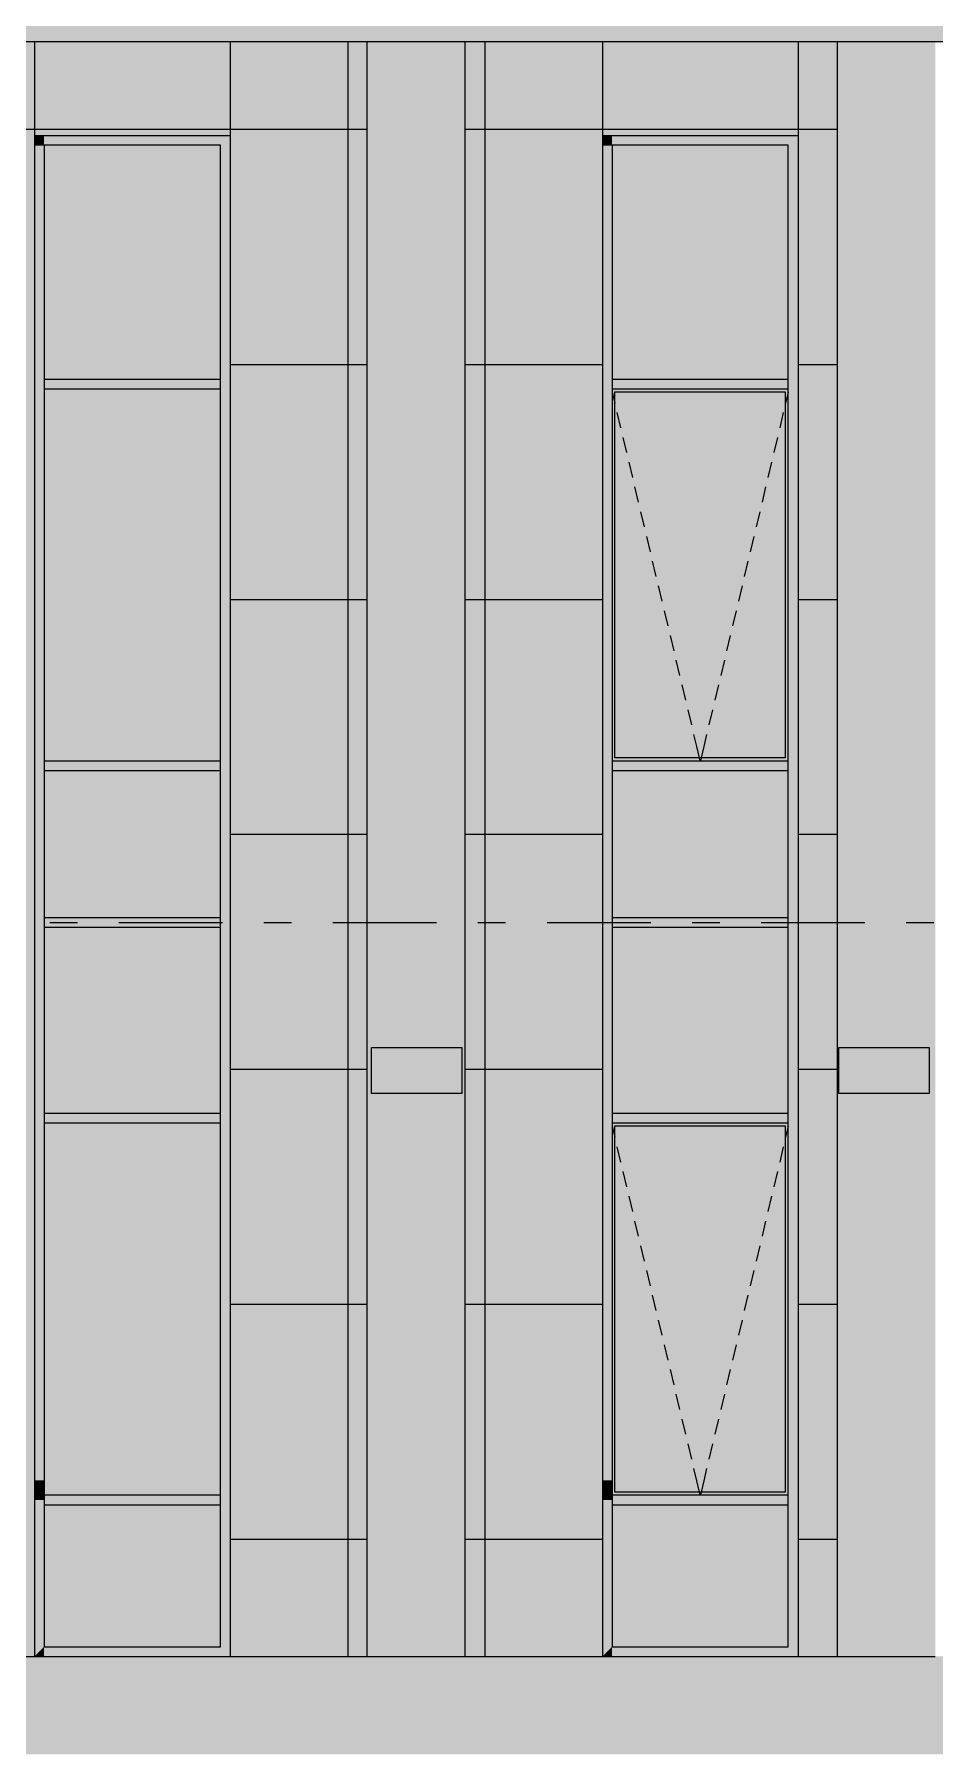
# Model space of a CAD drawing. Header units: millimetres. Extents: x 1499747 to 4230374, y -28481 to 441852.
# Drawn here: x 4033842 to 4038439, y 399932 to 408714 of the extents above; entities that cross this region are included whole.
import ezdxf

# ---------------------------------------------------------------- set-up
doc = ezdxf.new("R2010")
doc.units = ezdxf.units.MM
doc.header["$MEASUREMENT"] = 0
doc.layers.add('Чертеж и Рисунок', color=7, linetype='Continuous')

msp = doc.modelspace()

# ---------------------------------------------------------------- hatches: boundary and pattern name
at = {"layer": 'Чертеж и Рисунок', "linetype": 'Continuous', "lineweight": 0, "true_color": 0x2e2e2e}
for points in [[(4021241.97294, 409278.3857), (4021241.97294, 408678.46478), (4049941.96679, 408678.46478), (4049941.96679, 409264.08568), (4049943.16679, 409264.37568), (4049943.16679, 409278.3857)], [(4033891.94227, 408198.45405), (4033842.54219, 408198.45405), (4033842.54219, 408148.45397), (4033891.94227, 408148.45397)], [(4033891.94227, 408198.45405), (4033891.94227, 408148.45397), (4034791.94364, 408148.45397), (4034841.94372, 408198.45405)], [(4034841.94372, 407218.46255), (4034841.94372, 408198.45405), (4034791.94364, 408148.45397), (4034791.94364, 407218.46255)], [(4036791.9467, 408198.45405), (4036742.54662, 408198.45405), (4036742.54662, 408148.45397), (4036791.9467, 408148.45397)], [(4036791.9467, 408198.45405), (4036791.9467, 408148.45397), (4037691.94808, 408148.45397), (4037741.94815, 408198.45405)], [(4037741.94815, 407218.46255), (4037741.94815, 408198.45405), (4037691.94808, 408148.45397), (4037691.94808, 407218.46255)], [(4033842.54219, 407218.46255), (4033891.94227, 407218.46255), (4033891.94227, 408148.45397), (4033842.54219, 408148.45397)], [(4036791.9467, 408148.45397), (4036742.54662, 408148.45397), (4036742.54662, 407218.46255), (4036791.9467, 407218.46255)], [(4033842.54219, 406928.46211), (4033891.94227, 406928.46211), (4033891.94227, 407218.46255), (4033842.54219, 407218.46255)], [(4034841.94372, 406928.46211), (4034841.94372, 407218.46255), (4034791.94364, 407218.46255), (4034791.94364, 406928.46211)], [(4036791.9467, 407218.46255), (4036742.54662, 407218.46255), (4036742.54662, 406928.46211), (4036791.9467, 406928.46211)], [(4037741.94815, 406928.46211), (4037741.94815, 407218.46255), (4037691.94808, 407218.46255), (4037691.94808, 406928.46211)], [(4033842.54219, 406498.33145), (4033891.94227, 406498.33145), (4033891.94227, 406928.46211), (4033842.54219, 406928.46211)], [(4034791.94364, 406903.46207), (4034791.94364, 406953.46214), (4033891.94227, 406953.46214), (4033891.94227, 406903.46207)], [(4034841.94372, 404978.45913), (4034841.94372, 406928.46211), (4034791.94364, 406928.46211), (4034791.94364, 404978.45913)], [(4036791.9467, 406928.46211), (4036742.54662, 406928.46211), (4036742.54662, 406498.33145), (4036791.9467, 406498.33145)], [(4036791.9467, 406953.46214), (4036791.9467, 406903.46207), (4037691.94808, 406903.46207), (4037691.94808, 406953.46214)], [(4037741.94815, 404978.45913), (4037741.94815, 406928.46211), (4037691.94808, 406928.46211), (4037691.94808, 404978.45913)], [(4033842.54219, 404978.45913), (4033891.94227, 404978.45913), (4033891.94227, 406498.33145), (4033842.54219, 406498.33145)], [(4036791.9467, 406498.33145), (4036742.54662, 406498.33145), (4036742.54662, 404978.45913), (4036791.9467, 404978.45913)], [(4033842.54219, 404628.45859), (4033891.94227, 404628.45859), (4033891.94227, 404978.45913), (4033842.54219, 404978.45913)], [(4034791.94364, 404953.45909), (4034791.94364, 405003.45917), (4033891.94227, 405003.45917), (4033891.94227, 404953.45909)], [(4034841.94372, 404628.45859), (4034841.94372, 404978.45913), (4034791.94364, 404978.45913), (4034791.94364, 404628.45859)], [(4036791.9467, 404978.45913), (4036742.54662, 404978.45913), (4036742.54662, 404628.45859), (4036791.9467, 404628.45859)], [(4036791.9467, 404953.45909), (4037691.94808, 404953.45909), (4037691.94808, 405003.45917), (4036791.9467, 405003.45917)], [(4037741.94815, 404628.45859), (4037741.94815, 404978.45913), (4037691.94808, 404978.45913), (4037691.94808, 404628.45859)], [(4033842.54219, 404178.45791), (4033891.94227, 404178.45791), (4033891.94227, 404628.45859), (4033842.54219, 404628.45859)], [(4034841.94372, 404178.45791), (4034841.94372, 404628.45859), (4034791.94364, 404628.45859), (4034791.94364, 404178.45791)], [(4036791.9467, 404628.45859), (4036742.54662, 404628.45859), (4036742.54662, 404178.45791), (4036791.9467, 404178.45791)], [(4037741.94815, 404178.45791), (4037741.94815, 404628.45859), (4037691.94808, 404628.45859), (4037691.94808, 404178.45791)], [(4033842.54219, 403178.45638), (4033891.94227, 403178.45638), (4033891.94227, 404178.45791), (4033842.54219, 404178.45791)], [(4034791.94364, 404153.45787), (4034791.94364, 404203.45794), (4033891.94227, 404203.45794), (4033891.94227, 404153.45787)], [(4034841.94372, 403178.45638), (4034841.94372, 404178.45791), (4034791.94364, 404178.45791), (4034791.94364, 403178.45638)], [(4036791.9467, 404178.45791), (4036742.54662, 404178.45791), (4036742.54662, 403178.45638), (4036791.9467, 403178.45638)], [(4036791.9467, 404203.45794), (4036791.9467, 404153.45787), (4037691.94808, 404153.45787), (4037691.94808, 404203.45794)], [(4037741.94815, 403178.45638), (4037741.94815, 404178.45791), (4037691.94808, 404178.45791), (4037691.94808, 403178.45638)], [(4034791.94364, 403153.45634), (4034791.94364, 403203.45642), (4033891.94227, 403203.45642), (4033891.94227, 403153.45634)], [(4036791.9467, 403153.45634), (4037691.94808, 403153.45634), (4037691.94808, 403203.45642), (4036791.9467, 403203.45642)], [(4033842.54219, 402728.45569), (4033891.94227, 402728.45569), (4033891.94227, 403178.45638), (4033842.54219, 403178.45638)], [(4034841.94372, 402038.41464), (4034841.94372, 403178.45638), (4034791.94364, 403178.45638), (4034791.94364, 402038.41464)], [(4036791.9467, 403178.45638), (4036742.54662, 403178.45638), (4036742.54662, 402728.45569), (4036791.9467, 402728.45569)], [(4037741.94815, 402038.41464), (4037741.94815, 403178.45638), (4037691.94808, 403178.45638), (4037691.94808, 402038.41464)], [(4033842.54219, 402038.41464), (4033891.94227, 402038.41464), (4033891.94227, 402728.45569), (4033842.54219, 402728.45569)], [(4036791.9467, 402728.45569), (4036742.54662, 402728.45569), (4036742.54662, 402038.41464), (4036791.9467, 402038.41464)], [(4033842.54219, 401328.41355), (4033891.94227, 401328.41355), (4033891.94227, 402038.41464), (4033842.54219, 402038.41464)], [(4034841.94372, 401228.4134), (4034841.94372, 402038.41464), (4034791.94364, 402038.41464), (4034791.94364, 401228.4134)], [(4036791.9467, 402038.41464), (4036742.54662, 402038.41464), (4036742.54662, 401328.41355), (4036791.9467, 401328.41355)], [(4037741.94815, 401228.4134), (4037741.94815, 402038.41464), (4037691.94808, 402038.41464), (4037691.94808, 401228.4134)], [(4033842.54219, 401228.4134), (4033891.94227, 401228.4134), (4033891.94227, 401328.41355), (4033842.54219, 401328.41355)], [(4036791.9467, 401328.41355), (4036742.54662, 401328.41355), (4036742.54662, 401228.4134), (4036791.9467, 401228.4134)], [(4033842.54219, 400429.01218), (4033891.94227, 400478.41225), (4033891.94227, 401228.4134), (4033842.54219, 401228.4134)], [(4034791.94364, 401203.41336), (4034791.94364, 401253.41344), (4033891.94227, 401253.41344), (4033891.94227, 401203.41336)], [(4034841.94372, 401228.4134), (4034791.94364, 401228.4134), (4034791.94364, 400478.41225), (4034841.94372, 400428.41218)], [(4036791.9467, 401228.4134), (4036742.54662, 401228.4134), (4036742.54662, 400429.01218), (4036791.9467, 400478.41225)], [(4036791.9467, 401203.41336), (4037691.94808, 401203.41336), (4037691.94808, 401253.41344), (4036791.9467, 401253.41344)], [(4037741.94815, 401228.4134), (4037691.94808, 401228.4134), (4037691.94808, 400478.41225), (4037741.94815, 400428.41218)], [(4033842.54219, 400429.01218), (4033842.54219, 400428.41218), (4033891.94227, 400428.41218), (4033891.94227, 400478.41225)], [(4033891.94227, 400428.41218), (4034841.94372, 400428.41218), (4034791.94364, 400478.41225), (4033891.94227, 400478.41225)], [(4036742.54662, 400429.01218), (4036742.54662, 400428.41218), (4036791.9467, 400428.41218), (4036791.9467, 400478.41225)], [(4036791.9467, 400478.41225), (4036791.9467, 400428.41218), (4037741.94815, 400428.41218), (4037691.94808, 400478.41225)]]:
    msp.add_hatch(color=250, dxfattribs=at).paths.add_polyline_path(points)
at = {"layer": 'Чертеж и Рисунок', "linetype": 'Continuous', "lineweight": 0, "true_color": 0xffffff}
for points in [[(4033642.24189, 400428.41218), (4033842.54219, 400428.41218), (4033842.54219, 408198.45405), (4034842.54372, 408198.45405), (4034842.54372, 400428.41218), (4035541.34479, 400428.41218), (4035541.34479, 408678.46478), (4033642.24189, 408678.46478)], [(4035541.34479, 408678.46478), (4035541.34479, 400428.41218), (4036041.34555, 400428.41218), (4036041.34555, 408678.46478)], [(4036041.34555, 400428.41218), (4036742.54662, 400428.41218), (4036742.54662, 408198.45405), (4037742.54815, 408198.45405), (4037742.54815, 400428.41218), (4037942.94846, 400428.41218), (4037942.94846, 408678.46478), (4036041.34555, 408678.46478)], [(4037942.94846, 408678.46478), (4037942.94846, 400428.41218), (4038442.94922, 400428.41218), (4038442.94922, 408678.46478)], [(4035563.14482, 403303.75657), (4036024.94553, 403303.75657), (4036024.94553, 403539.46693), (4035563.14482, 403539.46693)], [(4037949.54847, 403303.75657), (4038411.44917, 403303.75657), (4038411.44917, 403539.46693), (4037949.54847, 403539.46693)]]:
    msp.add_hatch(color=7, dxfattribs=at).paths.add_polyline_path(points)
at = {"layer": 'Чертеж и Рисунок', "linetype": 'Continuous', "lineweight": 0, "true_color": 0x84adf9}
for points in [[(4033891.94227, 406953.46214), (4034791.94364, 406953.46214), (4034791.94364, 407218.46255), (4034791.94364, 408148.45397), (4033891.94227, 408148.45397)], [(4036791.9467, 408148.45397), (4036791.9467, 406953.46214), (4037691.94808, 406953.46214), (4037691.94808, 408148.45397)], [(4034791.94364, 406903.46207), (4033891.94227, 406903.46207), (4033891.94227, 405003.45917), (4034791.94364, 405003.45917)], [(4036806.94672, 406888.46205), (4036806.94672, 405018.45919), (4037676.94805, 405018.45919), (4037676.94805, 406888.46205)], [(4033891.94227, 404953.45909), (4033891.94227, 404628.45859), (4034791.94364, 404628.45859), (4034791.94364, 404953.45909)], [(4036791.9467, 404628.45859), (4037691.94808, 404628.45859), (4037691.94808, 404953.45909), (4036791.9467, 404953.45909)], [(4034791.94364, 404628.45859), (4033891.94227, 404628.45859), (4033891.94227, 404203.45794), (4034791.94364, 404203.45794)], [(4036791.9467, 404628.45859), (4036791.9467, 404203.45794), (4037691.94808, 404203.45794), (4037691.94808, 404628.45859)], [(4034791.94364, 404153.45787), (4033891.94227, 404153.45787), (4033891.94227, 403203.45642), (4034791.94364, 403203.45642)], [(4036791.9467, 403203.45642), (4037691.94808, 403203.45642), (4037691.94808, 404153.45787), (4036791.9467, 404153.45787)], [(4034791.94364, 403153.45634), (4033891.94227, 403153.45634), (4033891.94227, 401253.41344), (4034791.94364, 401253.41344), (4034791.94364, 402038.41464)], [(4036806.94672, 401268.41346), (4037676.94805, 401268.41346), (4037676.94805, 403138.45632), (4036806.94672, 403138.45632)], [(4033891.94227, 401203.41336), (4033891.94227, 400478.41225), (4034791.94364, 400478.41225), (4034791.94364, 401203.41336)], [(4036791.9467, 401203.41336), (4036791.9467, 400478.41225), (4037691.94808, 400478.41225), (4037691.94808, 401203.41336)]]:
    msp.add_hatch(color=161, dxfattribs=at).paths.add_polyline_path(points)
at = {"layer": 'Чертеж и Рисунок', "linetype": 'Continuous', "lineweight": 0, "true_color": 0xf7fdff}
for points in [[(4036791.9467, 406903.46207), (4036791.9467, 406498.33145), (4036791.9467, 405003.45917), (4036806.94672, 405018.45919), (4036806.94672, 406888.46205)], [(4037691.94808, 406903.46207), (4036791.9467, 406903.46207), (4036806.94672, 406888.46205), (4037676.94805, 406888.46205)], [(4037676.94805, 405018.45919), (4037691.94808, 405003.45917), (4037691.94808, 406903.46207), (4037676.94805, 406888.46205)], [(4036806.94672, 405018.45919), (4036791.9467, 405003.45917), (4037691.94808, 405003.45917), (4037676.94805, 405018.45919)], [(4036806.94672, 403138.45632), (4036791.9467, 403153.45634), (4036791.9467, 401328.41355), (4036791.9467, 401253.41344), (4036806.94672, 401268.41346)], [(4037691.94808, 403153.45634), (4036791.9467, 403153.45634), (4036806.94672, 403138.45632), (4037676.94805, 403138.45632)], [(4037676.94805, 403138.45632), (4037676.94805, 401268.41346), (4037691.94808, 401253.41344), (4037691.94808, 402038.41464), (4037691.94808, 403153.45634)], [(4036791.9467, 401253.41344), (4037691.94808, 401253.41344), (4037676.94805, 401268.41346), (4036806.94672, 401268.41346)]]:
    msp.add_hatch(color=7, dxfattribs=at).paths.add_polyline_path(points)
at = {"layer": 'Чертеж и Рисунок', "linetype": 'Continuous', "lineweight": 0, "true_color": 0x7f7f7f}
for points in [[(4034842.54372, 404178.45791), (4034841.94372, 404178.45791), (4034841.94372, 404018.45766), (4034842.54372, 404018.45766)], [(4037741.94815, 404178.45791), (4037741.94815, 404018.45766), (4037742.54815, 404018.45766), (4037742.54815, 404178.45791)]]:
    msp.add_hatch(color=8, dxfattribs=at).paths.add_polyline_path(points)
at = {"layer": 'Чертеж и Рисунок', "linetype": 'Continuous', "lineweight": 0, "true_color": 0x606060}
for points in [[(4034842.54372, 404018.45766), (4034841.94372, 404018.45766), (4034841.94372, 402778.45577), (4034842.54372, 402778.45577)], [(4037742.54815, 404018.45766), (4037741.94815, 404018.45766), (4037741.94815, 402778.45577), (4037742.54815, 402778.45577)]]:
    msp.add_hatch(color=251, dxfattribs=at).paths.add_polyline_path(points)
at = {"layer": 'Чертеж и Рисунок', "linetype": 'Continuous', "lineweight": 0, "true_color": 0xbc9a89}
msp.add_hatch(color=33, dxfattribs=at).paths.add_polyline_path([(4021741.89371, 399928.41141), (4044991.95923, 399928.41141), (4044991.95923, 400428.41218), (4021741.89371, 400428.41218)])

# ---------------------------------------------------------------- linework, layer by layer
at = {"layer": 'Чертеж и Рисунок', "color": 7, "linetype": 'Continuous', "lineweight": 5}
for points in [[(4021241.97294, 408678.46478), (4049941.96679, 408678.46478)], [(4035541.34479, 400428.41218), (4035541.34479, 408678.46478)], [(4036041.34555, 400428.41218), (4036041.34555, 408678.46478)], [(4037942.84846, 400428.41218), (4037942.84846, 408678.46478)], [(4033842.54219, 408198.45405), (4034842.54372, 408198.45405)], [(4034842.54372, 408198.45405), (4034842.54372, 400428.41218)], [(4036742.54662, 408198.45405), (4037742.54815, 408198.45405)], [(4037742.54815, 408198.45405), (4037742.54815, 400428.41218)], [(4033891.94227, 408148.45397), (4033842.54219, 408148.45397)], [(4034791.94364, 408148.45397), (4033891.94227, 408148.45397)], [(4033891.94227, 408148.45397), (4033891.94227, 407218.46255)], [(4034791.94364, 407218.46255), (4034791.94364, 408148.45397)], [(4036791.9467, 408148.45397), (4036742.54662, 408148.45397)], [(4037691.94808, 408148.45397), (4036791.9467, 408148.45397)], [(4036791.9467, 408148.45397), (4036791.9467, 407218.46255)], [(4037691.94808, 407218.46255), (4037691.94808, 408148.45397)], [(4033891.94227, 407218.46255), (4033891.94227, 406928.46211)], [(4034791.94364, 406953.46214), (4034791.94364, 407218.46255)], [(4036791.9467, 407218.46255), (4036791.9467, 406928.46211)], [(4037691.94808, 406953.46214), (4037691.94808, 407218.46255)], [(4033891.94227, 406953.46214), (4034791.94364, 406953.46214)], [(4033891.94227, 406928.46211), (4033891.94227, 406498.33145)], [(4033891.94227, 406903.46207), (4034791.94364, 406903.46207)], [(4034791.94364, 406928.46211), (4034791.94364, 406953.46214)], [(4034791.94364, 406903.46207), (4034791.94364, 406928.46211)], [(4034791.94364, 405003.45917), (4034791.94364, 406903.46207)], [(4036791.9467, 406953.46214), (4037691.94808, 406953.46214)], [(4036791.9467, 406928.46211), (4036791.9467, 406498.33145)], [(4036791.9467, 406903.46207), (4037691.94808, 406903.46207)], [(4036806.94672, 406888.46205), (4037676.94805, 406888.46205)], [(4036806.94672, 405018.45919), (4036806.94672, 406888.46205)], [(4037676.94805, 406888.46205), (4037676.94805, 405018.45919)], [(4037691.94808, 406928.46211), (4037691.94808, 406953.46214)], [(4037691.94808, 406903.46207), (4037691.94808, 406928.46211)], [(4037691.94808, 405003.45917), (4037691.94808, 406903.46207)], [(4033891.94227, 406498.33145), (4033891.94227, 404978.45913)], [(4036791.9467, 406498.33145), (4036791.9467, 404978.45913)], [(4033891.94227, 405003.45917), (4034791.94364, 405003.45917)], [(4033891.94227, 404978.45913), (4033891.94227, 404628.45859)], [(4033891.94227, 404953.45909), (4034791.94364, 404953.45909)], [(4034791.94364, 404978.45913), (4034791.94364, 405003.45917)], [(4034791.94364, 404953.45909), (4034791.94364, 404978.45913)], [(4034791.94364, 404628.45859), (4034791.94364, 404953.45909)], [(4036791.9467, 405003.45917), (4037691.94808, 405003.45917)], [(4036791.9467, 404978.45913), (4036791.9467, 404628.45859)], [(4036791.9467, 404953.45909), (4037691.94808, 404953.45909)], [(4037676.94805, 405018.45919), (4036806.94672, 405018.45919)], [(4037691.94808, 404978.45913), (4037691.94808, 405003.45917)], [(4037691.94808, 404953.45909), (4037691.94808, 404978.45913)], [(4037691.94808, 404628.45859), (4037691.94808, 404953.45909)], [(4033891.94227, 404628.45859), (4033891.94227, 404178.45791)], [(4034791.94364, 404203.45794), (4034791.94364, 404628.45859)], [(4036791.9467, 404628.45859), (4036791.9467, 404178.45791)], [(4037691.94808, 404203.45794), (4037691.94808, 404628.45859)], [(4033891.94227, 404203.45794), (4034791.94364, 404203.45794)], [(4033891.94227, 404178.45791), (4033891.94227, 403178.45638)], [(4034791.94364, 404178.45791), (4034791.94364, 404203.45794)], [(4034791.94364, 404153.45787), (4034791.94364, 404178.45791)], [(4034841.94372, 404178.45791), (4034842.54372, 404178.45791)], [(4036791.9467, 404203.45794), (4037691.94808, 404203.45794)], [(4036791.9467, 404178.45791), (4036791.9467, 403178.45638)], [(4037691.94808, 404178.45791), (4037691.94808, 404203.45794)], [(4037691.94808, 404153.45787), (4037691.94808, 404178.45791)], [(4037741.94815, 404178.45791), (4037742.54815, 404178.45791)], [(4033891.94227, 404153.45787), (4034791.94364, 404153.45787)], [(4034791.94364, 403203.45642), (4034791.94364, 404153.45787)], [(4036791.9467, 404153.45787), (4037691.94808, 404153.45787)], [(4037691.94808, 403203.45642), (4037691.94808, 404153.45787)], [(4037741.94815, 404018.45766), (4037742.54815, 404018.45766)], [(4035563.14482, 403303.75657), (4035563.14482, 403539.46693)], [(4035563.14482, 403539.46693), (4036024.94553, 403539.46693)], [(4036024.94553, 403539.46693), (4036024.94553, 403303.75657)], [(4037949.54847, 403303.75657), (4037949.54847, 403539.46693)], [(4037949.54847, 403539.46693), (4038411.44917, 403539.46693)], [(4038411.44917, 403539.46693), (4038411.44917, 403303.75657)], [(4036024.94553, 403303.75657), (4035563.14482, 403303.75657)], [(4038411.44917, 403303.75657), (4037949.54847, 403303.75657)], [(4033891.94227, 403203.45642), (4034791.94364, 403203.45642)], [(4034791.94364, 403178.45638), (4034791.94364, 403203.45642)], [(4036791.9467, 403203.45642), (4037691.94808, 403203.45642)], [(4037691.94808, 403178.45638), (4037691.94808, 403203.45642)], [(4033891.94227, 403178.45638), (4033891.94227, 402728.45569)], [(4033891.94227, 403153.45634), (4034791.94364, 403153.45634)], [(4034791.94364, 403153.45634), (4034791.94364, 403178.45638)], [(4034791.94364, 402038.41464), (4034791.94364, 403153.45634)], [(4036791.9467, 403178.45638), (4036791.9467, 402728.45569)], [(4036791.9467, 403153.45634), (4037691.94808, 403153.45634)], [(4036806.94672, 403138.45632), (4037676.94805, 403138.45632)], [(4036806.94672, 401268.41346), (4036806.94672, 403138.45632)], [(4037676.94805, 403138.45632), (4037676.94805, 401268.41346)], [(4037691.94808, 403153.45634), (4037691.94808, 403178.45638)], [(4037691.94808, 402038.41464), (4037691.94808, 403153.45634)], [(4033891.94227, 402728.45569), (4033891.94227, 402038.41464)], [(4036791.9467, 402728.45569), (4036791.9467, 402038.41464)], [(4033891.94227, 402038.41464), (4033891.94227, 401328.41355)], [(4034791.94364, 401253.41344), (4034791.94364, 402038.41464)], [(4036791.9467, 402038.41464), (4036791.9467, 401328.41355)], [(4037691.94808, 401253.41344), (4037691.94808, 402038.41464)], [(4033891.94227, 401328.41355), (4033891.94227, 401228.4134)], [(4036791.9467, 401328.41355), (4036791.9467, 401228.4134)], [(4037676.94805, 401268.41346), (4036806.94672, 401268.41346)], [(4033891.94227, 401253.41344), (4034791.94364, 401253.41344)], [(4033891.94227, 401228.4134), (4033891.94227, 400478.41225)], [(4033891.94227, 401203.41336), (4034791.94364, 401203.41336)], [(4034791.94364, 401228.4134), (4034791.94364, 401253.41344)], [(4034791.94364, 400478.41225), (4034791.94364, 401228.4134)], [(4036791.9467, 401253.41344), (4037691.94808, 401253.41344)], [(4036791.9467, 401228.4134), (4036791.9467, 400478.41225)], [(4036791.9467, 401203.41336), (4037691.94808, 401203.41336)], [(4037691.94808, 401228.4134), (4037691.94808, 401253.41344)], [(4037691.94808, 400478.41225), (4037691.94808, 401228.4134)], [(4033891.94227, 400478.41225), (4034791.94364, 400478.41225)], [(4036791.9467, 400478.41225), (4037691.94808, 400478.41225)], [(4033642.24189, 400428.41218), (4035541.34479, 400428.41218)], [(4035541.34479, 400428.41218), (4036041.34555, 400428.41218)], [(4036041.34555, 400428.41218), (4037942.84846, 400428.41218)], [(4037942.84846, 400428.41218), (4038442.84922, 400428.41218)]]:
    msp.add_lwpolyline(points, dxfattribs=at)
at = {"layer": 'Чертеж и Рисунок', "color": 253, "linetype": 'Continuous', "lineweight": 5, "true_color": 0xaaaaaa}
for points in [[(4033842.54219, 408677.00478), (4033842.54219, 408198.45405)], [(4034841.94372, 408677.17478), (4034841.94372, 408198.48405)], [(4035442.54464, 408677.27478), (4035442.54464, 400428.41218)], [(4036142.94571, 408677.39478), (4036142.94571, 400428.41218)], [(4036742.54662, 408677.49478), (4036742.54662, 408198.45405)], [(4037741.94815, 408677.66478), (4037741.94815, 408198.47405)], [(4035541.34479, 408228.11409), (4033642.24189, 408228.12409)], [(4033842.54219, 408198.45405), (4033842.54219, 400428.41218)], [(4034841.94372, 408198.48405), (4034841.94372, 400428.41218)], [(4037942.84846, 408228.08409), (4036041.34555, 408228.10409)], [(4036742.54662, 408198.45405), (4036742.54662, 400428.41218)], [(4037741.94815, 408198.47405), (4037741.94815, 400428.41218)], [(4034841.94372, 407028.23226), (4034842.54372, 407028.23226)], [(4034842.54372, 407028.23226), (4035541.34479, 407028.23226)], [(4036041.34555, 407028.23226), (4036741.34662, 407028.23226)], [(4037741.34815, 407028.23226), (4037742.54815, 407028.23226)], [(4037742.54815, 407028.23226), (4037942.84846, 407028.23226)], [(4034841.94372, 405828.23043), (4034842.54372, 405828.23043)], [(4034842.54372, 405828.23043), (4035541.34479, 405828.23043)], [(4036041.34555, 405828.23043), (4036741.34662, 405828.23043)], [(4037741.34815, 405828.23043), (4037742.54815, 405828.23043)], [(4037742.54815, 405828.23043), (4037942.84846, 405828.23043)], [(4034841.94372, 404628.22859), (4034842.54372, 404628.22859)], [(4034842.54372, 404628.22859), (4035541.34479, 404628.22859)], [(4036041.34555, 404628.22859), (4036741.34662, 404628.22859)], [(4037741.34815, 404628.22859), (4037742.54815, 404628.22859)], [(4037742.54815, 404628.22859), (4037942.84846, 404628.22859)], [(4034841.94372, 403428.22676), (4034842.54372, 403428.22676)], [(4034842.54372, 403428.22676), (4035541.34479, 403428.22676)], [(4036041.34555, 403428.22676), (4036741.34662, 403428.22676)], [(4037741.34815, 403428.22676), (4037742.54815, 403428.22676)], [(4037742.54815, 403428.22676), (4037942.84846, 403428.22676)], [(4034841.94372, 402228.21493), (4034842.54372, 402228.21493)], [(4034842.54372, 402228.21493), (4035541.34479, 402228.21493)], [(4036041.34555, 402228.21493), (4036741.34662, 402228.21493)], [(4037741.34815, 402228.21493), (4037742.54815, 402228.21493)], [(4037742.54815, 402228.21493), (4037942.84846, 402228.21493)], [(4034841.94372, 401028.21309), (4034842.54372, 401028.21309)], [(4034842.54372, 401028.21309), (4035541.34479, 401028.21309)], [(4036041.34555, 401028.21309), (4036741.34662, 401028.21309)], [(4037741.34815, 401028.21309), (4037742.54815, 401028.21309)], [(4037742.54815, 401028.21309), (4037942.84846, 401028.21309)]]:
    msp.add_lwpolyline(points, dxfattribs=at)
at = {"layer": 'Чертеж и Рисунок', "color": 1, "linetype": 'Continuous', "lineweight": 0}
for points in [[(4033920.24231, 408678.46478), (4034061.34253, 408678.46478)], [(4034272.94285, 408678.46478), (4034802.14366, 408678.46478)], [(4035013.84398, 408678.46478), (4035154.9442, 408678.46478)], [(4035366.64452, 408678.46478), (4035895.74533, 408678.46478)], [(4036107.44565, 408678.46478), (4036248.54587, 408678.46478)], [(4036460.24619, 408678.46478), (4036989.347, 408678.46478)], [(4037201.04733, 408678.46478), (4037342.14754, 408678.46478)], [(4037553.84786, 408678.46478), (4038082.94867, 408678.46478)], [(4038294.649, 408678.46478), (4038435.74921, 408678.46478)], [(4033920.24231, 404178.45791), (4034061.34253, 404178.45791)], [(4034272.94285, 404178.45791), (4034802.14366, 404178.45791)], [(4035013.84398, 404178.45791), (4035154.9442, 404178.45791)], [(4035366.64452, 404178.45791), (4035895.74533, 404178.45791)], [(4036107.44565, 404178.45791), (4036248.54587, 404178.45791)], [(4036460.24619, 404178.45791), (4036989.347, 404178.45791)], [(4037201.04733, 404178.45791), (4037342.14754, 404178.45791)], [(4037553.84786, 404178.45791), (4038082.94867, 404178.45791)], [(4038294.649, 404178.45791), (4038435.74921, 404178.45791)], [(4033920.24231, 400428.41218), (4034061.34253, 400428.41218)], [(4034272.94285, 400428.41218), (4034802.14366, 400428.41218)], [(4035013.84398, 400428.41218), (4035154.9442, 400428.41218)], [(4035366.64452, 400428.41218), (4035895.74533, 400428.41218)], [(4036107.44565, 400428.41218), (4036248.54587, 400428.41218)], [(4036460.24619, 400428.41218), (4036989.347, 400428.41218)], [(4037201.04733, 400428.41218), (4037342.14754, 400428.41218)], [(4037553.84786, 400428.41218), (4038082.94867, 400428.41218)], [(4038294.649, 400428.41218), (4038435.74921, 400428.41218)]]:
    msp.add_lwpolyline(points, dxfattribs=at)
at = {"layer": 'Чертеж и Рисунок', "color": 23, "linetype": 'Continuous', "lineweight": 5, "true_color": 0xbf8080}
for points in [[(4036791.9467, 406887.47204), (4036805.44672, 406830.64196)], [(4037691.94808, 406887.47204), (4037678.34805, 406830.64196)], [(4036817.04674, 406782.00188), (4036835.54677, 406704.18176)], [(4037666.74804, 406782.00188), (4037648.24801, 406704.18176)], [(4036847.14678, 406655.54169), (4036865.74681, 406577.72157)], [(4037636.64799, 406655.54169), (4037618.14796, 406577.72157)], [(4036877.24683, 406529.0815), (4036895.84686, 406451.26138)], [(4037606.54794, 406529.0815), (4037588.04792, 406451.26138)], [(4036907.44688, 406402.6213), (4036925.94691, 406324.79118)], [(4037576.4479, 406402.6213), (4037557.84787, 406324.79118)], [(4036937.54692, 406276.16111), (4036956.04695, 406198.33099)], [(4037546.24785, 406276.16111), (4037527.74782, 406198.33099)], [(4036967.64697, 406149.69092), (4036986.247, 406071.8708)], [(4037516.14781, 406149.69092), (4037497.64778, 406071.8708)], [(4036997.74701, 406023.23072), (4037016.34704, 405945.4106)], [(4037486.04776, 406023.23072), (4037467.54773, 405945.4106)], [(4037027.94706, 405896.77053), (4037046.44709, 405818.95041)], [(4037455.94771, 405896.77053), (4037437.34769, 405818.95041)], [(4037058.04711, 405770.31034), (4037076.54714, 405692.49022)], [(4037425.74767, 405770.31034), (4037407.24764, 405692.49022)], [(4037088.14715, 405643.85014), (4037106.74718, 405566.03003)], [(4037395.64762, 405643.85014), (4037377.14759, 405566.03003)], [(4037118.3472, 405517.38995), (4037136.84723, 405439.56983)], [(4037365.54758, 405517.38995), (4037346.94755, 405439.56983)], [(4037148.44724, 405390.92976), (4037166.94727, 405313.09964)], [(4037335.44753, 405390.92976), (4037316.8475, 405313.09964)], [(4037178.54729, 405264.46956), (4037197.04732, 405186.63945)], [(4037305.24748, 405264.46956), (4037286.74746, 405186.63945)], [(4037208.64734, 405137.99937), (4037223.34736, 405076.27928)], [(4037275.14744, 405137.99937), (4037260.44742, 405076.27928)], [(4037223.34736, 405076.27928), (4037237.14738, 405018.45919)], [(4037260.44742, 405076.27928), (4037246.6474, 405018.45919)], [(4037237.14738, 405018.45919), (4037240.74739, 405003.45917)], [(4037246.6474, 405018.45919), (4037243.14739, 405003.45917)], [(4036791.9467, 403137.46631), (4036805.44672, 403080.63623)], [(4037691.94808, 403137.46631), (4037678.34805, 403080.63623)], [(4036817.04674, 403031.99615), (4036835.54677, 402954.17603)], [(4037666.74804, 403031.99615), (4037648.24801, 402954.17603)], [(4036847.14678, 402905.53596), (4036865.74681, 402827.71584)], [(4037636.64799, 402905.53596), (4037618.14796, 402827.71584)], [(4036877.24683, 402779.07577), (4036895.84686, 402701.25565)], [(4037606.54794, 402779.07577), (4037588.04792, 402701.25565)], [(4036907.44688, 402652.61557), (4036925.94691, 402574.79546)], [(4037576.4479, 402652.61557), (4037557.84787, 402574.79546)], [(4036937.54692, 402526.15538), (4036956.04695, 402448.31526)], [(4037546.24785, 402526.15538), (4037527.74782, 402448.31526)], [(4036967.64697, 402399.71519), (4036986.247, 402321.91507)], [(4037516.14781, 402399.71519), (4037497.64778, 402321.91507)], [(4036997.74701, 402273.21499), (4037016.34704, 402195.41488)], [(4037486.04776, 402273.21499), (4037467.54773, 402195.41488)], [(4037027.94706, 402146.8148), (4037046.44709, 402068.91468)], [(4037455.94771, 402146.8148), (4037437.34769, 402068.91468)], [(4037058.04711, 402020.31461), (4037076.54714, 401942.51449)], [(4037425.74767, 402020.31461), (4037407.24764, 401942.51449)], [(4037088.14715, 401893.81441), (4037106.74718, 401816.0143)], [(4037395.64762, 401893.81441), (4037377.14759, 401816.0143)], [(4037118.3472, 401767.41422), (4037136.84723, 401689.5141)], [(4037365.54758, 401767.41422), (4037346.94755, 401689.5141)], [(4037148.44724, 401640.91403), (4037166.94727, 401563.11391)], [(4037335.44753, 401640.91403), (4037316.8475, 401563.11391)], [(4037178.54729, 401514.41384), (4037197.04732, 401436.61372)], [(4037305.24748, 401514.41384), (4037286.74746, 401436.61372)], [(4037208.64734, 401388.01364), (4037223.34736, 401326.31355)], [(4037275.14744, 401388.01364), (4037260.44742, 401326.31355)], [(4037223.34736, 401326.31355), (4037237.14738, 401268.41346)], [(4037237.14738, 401268.41346), (4037240.74739, 401253.41344)], [(4037246.6474, 401268.41346), (4037243.14739, 401253.41344)], [(4037260.44742, 401326.31355), (4037246.6474, 401268.41346)]]:
    msp.add_lwpolyline(points, dxfattribs=at)
at = {"layer": 'Чертеж и Рисунок', "color": 251, "linetype": 'Continuous', "lineweight": 5, "true_color": 0x6a6a6a}
for points in [[(4034842.54372, 404018.45766), (4034841.94372, 404018.45766)], [(4034841.94372, 402778.45577), (4034842.54372, 402778.45577)], [(4037741.94815, 402778.45577), (4037742.54815, 402778.45577)]]:
    msp.add_lwpolyline(points, dxfattribs=at)

doc.saveas('drawing.dxf')
